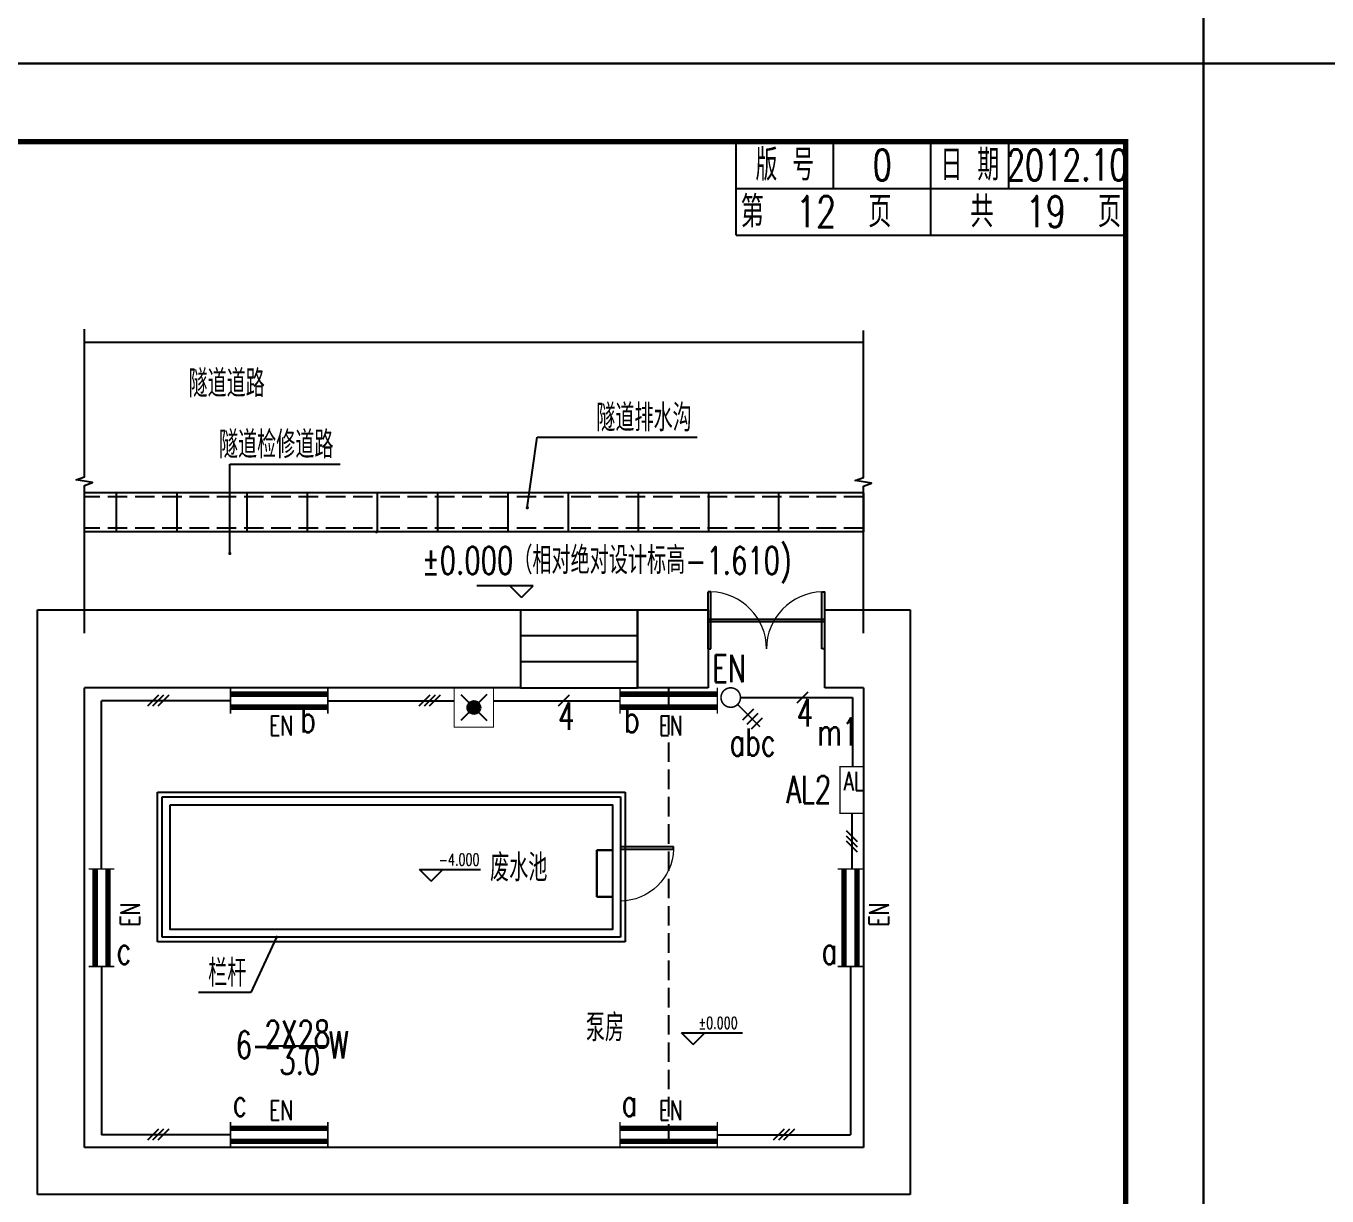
# Model space of a CAD drawing. Header units: millimetres. Extents: x 210068 to 672068, y -299976 to -107099.
# Drawn here: x 446953 to 463653, y -279021 to -264009 of the extents above; entities that cross this region are included whole.
import ezdxf
from ezdxf.enums import TextEntityAlignment as Align

# ---------------------------------------------------------------- set-up
doc = ezdxf.new("R2010")
doc.units = ezdxf.units.MM
doc.header["$LTSCALE"] = 1000
doc.header["$MEASUREMENT"] = 0
doc.linetypes.add('DASH', pattern=[0.35, 0.25, -0.1])
for name, color, linetype in [('---GPS_废水管_DN', 74, 'Continuous'), ('DIM_ELEV', 3, 'Continuous'), ('DIM_LEAD', 3, 'Continuous'), ('DIM_SYMB', 3, 'Continuous'), ('E-CAPL-1', 7, 'Continuous'), ('E-SYST-DIM', 3, 'Continuous'), ('E-TEXT-PLAN', 7, 'Continuous'), ('E-TEXT-PLAN-DER', 7, 'Continuous'), ('E-TEXT-PLAN-DIM', 7, 'Continuous'), ('electrical text', 3, 'Continuous'), ('PUB_TEXT', 7, 'Continuous'), ('QQ', 8, 'Continuous'), ('Table', 7, 'Continuous'), ('WALL', 9, 'Continuous'), ('WINDOW', 4, 'Continuous'), ('文字', 7, 'Continuous'), ('次轮廓线', 7, 'Continuous')]:
    doc.layers.add(name, color=color, linetype=linetype)
doc.styles.add('_TCH_DIM', font='SIMPLEX', dxfattribs={"width": 0.8, "height": 3.5, "bigfont": 'HZTXT'})
doc.styles.add('IDQSTYLE', font='simplex1.shx', dxfattribs={"width": 0.7, "bigfont": 'hztxt.shx'})
doc.styles.get("Standard").update_dxf_attribs({"font": 'simplex1.shx', "width": 0.7, "bigfont": 'HZTXT.shx'})

# ---------------------------------------------------------------- blocks, each defined once
blk = doc.blocks.new('series')
at = {"width": 0.75}
for tag, height, p in [('页码', 4, (-35, -19)), ('图名', 5, (-220, -282)), ('图号', 5, (-20, -282))]:
    blk.add_attdef(tag, text='', height=height, dxfattribs=at).set_placement(p, align=Align.MIDDLE_CENTER)
blk = doc.blocks.new('$DorLib2D$00000001')
at = {"color": 8}
for p, q in [((0.45, 0.975), (0.5, 0.975)), ((0.45, 0), (0.45, 0.975)), ((0.5, 0), (0.5, 0.975)), ((0.5, 0), (0.45, 0))]:
    blk.add_line(p, q, dxfattribs=at)
at = {"color": 8, "lineweight": 13}
blk.add_arc((0.475, 0), 0.975, 91.4693, 180, dxfattribs=at)
blk = doc.blocks.new('$TCHSYS$WIN2D')
for p, q in [((-0.5, 0.5), (0.5, 0.5)), ((-0.5, 0.5), (-0.5, -0.5)), ((0.5, 0.5), (0.5, -0.5)), ((0.5, 0.167), (-0.5, 0.167)), ((0.5, -0.167), (-0.5, -0.167)), ((-0.5, -0.5), (0.5, -0.5))]:
    blk.add_line(p, q)
blk = doc.blocks.new('$DorLib2D$00000002')
at = {"color": 8}
for p, q in [((-0.5, 0), (-0.5, 0.4875)), ((-0.475, 0.4875), (-0.5, 0.4875)), ((-0.475, 0), (-0.475, 0.4875)), ((0.475, 0), (0.475, 0.4875)), ((0.475, 0.4875), (0.5, 0.4875)), ((0.5, 0), (0.5, 0.4875)), ((-0.5, 0), (-0.475, 0)), ((0.5, 0), (0.475, 0))]:
    blk.add_line(p, q, dxfattribs=at)
at = {"color": 8, "lineweight": 13}
for centre, start, end in [((-0.4875, 0), 0, 88.53072), ((0.4875, 0), 91.46928, 180)]:
    blk.add_arc(centre, 0.4875, start, end, dxfattribs=at)
blk = doc.blocks.new('D003')
at = {"layer": 'E-TEXT-PLAN', "color": 4}
for points, const_width in [([(-6.25, 1.65), (-6.25, -1.65)], 0.2), ([(6.25, 1.65), (6.25, -1.65)], 0.2), ([(6.25, 0.83), (-6.25, 0.83)], 0.7), ([(6.25, -0.83), (-6.25, -0.83)], 0.7)]:
    blk.add_lwpolyline(points, dxfattribs=dict(at, const_width=const_width))
at = {"layer": 'E-TEXT-PLAN', "color": 4, "linetype": 'Continuous', "style": 'IDQSTYLE', "width": 0.7}
blk.add_attdef('EN', (-0.81, 1.88), '', height=2.5, dxfattribs=at)
blk = doc.blocks.new('HC001529')
at = {"color": 0, "linetype": 'Continuous', "const_width": 0.3}
blk.add_lwpolyline([(5, 2.5), (-5, 2.5), (-5, -2.5), (5, -2.5)], close=True, dxfattribs=at)
at = {"color": 0, "style": 'IDQSTYLE', "width": 0.7}
blk.add_attdef('AL', (-1.46, -1.25), '', height=2.5, dxfattribs=at)
at = {"layer": 'E-TEXT-PLAN-DER', "color": 0, "style": 'IDQSTYLE', "width": 0.7}
blk.add_attdef('PSFHATT', (7, -2.5), '', height=2.5, dxfattribs=at)
blk = doc.blocks.new('*X13')
at = {"color": 0, "linetype": 'Continuous'}
for p, q in [((279.61, 223.04), (280.95, 224.38)), ((279.62, 223.34), (280.65, 224.37)), ((279.65, 222.8), (281.19, 224.34)), ((279.73, 222.59), (281.39, 224.26)), ((279.79, 223.79), (280.2, 224.2)), ((279.83, 222.42), (281.57, 224.16)), ((279.96, 222.26), (281.73, 224.03)), ((280.11, 222.13), (281.86, 223.88)), ((280.29, 222.02), (281.97, 223.7)), ((280.49, 221.94), (282.05, 223.5)), ((280.72, 221.89), (282.1, 223.27)), ((281.01, 221.89), (282.1, 222.98)), ((281.41, 222.01), (281.98, 222.58))]:
    blk.add_line(p, q, dxfattribs=at)
blk = doc.blocks.new('HC000072')
at = {"color": 0, "linetype": 'Continuous'}
for p, q in [((-2.5, 2.5), (-0.88, 0.88)), ((2.5, 2.5), (0.88, 0.88)), ((-0.88, -0.88), (-2.5, -2.5)), ((0.88, -0.88), (2.5, -2.5))]:
    blk.add_line(p, q, dxfattribs=at)
at = {"color": 0, "linetype": 'Continuous', "const_width": 0.2}
blk.add_lwpolyline([(-3.75, 3.75), (3.75, 3.75), (3.75, -3.75), (-3.75, -3.75)], close=True, dxfattribs=at)
at = {"color": 0, "linetype": 'Continuous'}
for start, end in [(135, 180), (180, 225), (90, 135), (45, 90), (0, 45), (315, 0), (225, 270), (270, 315)]:
    blk.add_arc((0, 0), 1.25, start, end, dxfattribs=at)
blk.add_blockref('*X13', (-280.86, -223.13), dxfattribs=at)
at = {"layer": 'E-TEXT-PLAN-DER', "color": 0, "style": 'IDQSTYLE', "width": 0.7}
blk.add_attdef('PSFHATT', (5.75, -3.75), '', height=2.5, dxfattribs=at)

msp = doc.modelspace()

# ---------------------------------------------------------------- linework, layer by layer
at = {"layer": '---GPS_废水管_DN'}
msp.add_lwpolyline([(448801.4, -274000.4), (454481.9, -274000.4), (454481.9, -275600.6), (448801.4, -275600.6)], close=True, dxfattribs=at)
for p, q in [((455701.9, -271620.6), (457201.9, -271620.6)), ((455701.9, -271650.6), (457201.9, -271650.6))]:
    msp.add_line(p, q)
at = {"color": 8, "linetype": 'DASH'}
msp.add_line((455201.9, -272500.6), (455201.9, -278400.6), dxfattribs=at)
for points in [[(462068.5, -264491.9), (462068.5, -234791.9), (420068.5, -234791.9), (420068.5, -264491.9)], [(504068.5, -264491.9), (504068.5, -234791.9), (462068.5, -234791.9), (462068.5, -264491.9)], [(462068.5, -294191.9), (462068.5, -264491.9), (420068.5, -264491.9), (420068.5, -294191.9)], [(504068.5, -294191.9), (504068.5, -264491.9), (462068.5, -264491.9), (462068.5, -294191.9)]]:
    msp.add_lwpolyline(points, close=True)
at = {"const_width": 70}
msp.add_lwpolyline([(461068.5, -265491.9), (423068.5, -265491.9), (423068.5, -293191.9), (461068.5, -293191.9), (461068.5, -265491.9)], dxfattribs=at)
at = {"layer": 'DIM_ELEV'}
for p, q in [((453461.4, -271193.2), (452737.9, -271193.2)), ((453311.4, -271343.2), (453161.4, -271193.2)), ((453311.4, -271343.2), (453461.4, -271193.2)), ((452154.4, -274981.1), (452004.4, -274831.1)), ((452004.4, -274831.1), (452786.9, -274831.1)), ((452154.4, -274981.1), (452304.4, -274831.1)), ((455517.1, -277076.6), (455367.1, -276926.6)), ((455367.1, -276926.6), (456149.6, -276926.6)), ((455517.1, -277076.6), (455667.1, -276926.6))]:
    msp.add_line(p, q, dxfattribs=at)
at = {"layer": 'DIM_LEAD', "extrusion": (-1, 0, 0)}
msp.add_line((454367.6, -275183.7, 30), (454367.6, -275183.7), dxfattribs=at)
at = {"layer": 'DIM_SYMB'}
for points in [[(447701.9, -271800.6), (447701.9, -269906.3), (447806.9, -269868.1), (447596.9, -269831.1), (447701.9, -269793.8), (447701.9, -267899.6)], [(457701.9, -271800.6), (457701.9, -269915), (457806.9, -269876.8), (457596.9, -269839.8), (457701.9, -269802.5), (457701.9, -267917)]]:
    msp.add_lwpolyline(points, dxfattribs=at)
at = {"layer": 'E-CAPL-1', "color": 1, "ltscale": 0.01}
for p, q in [((450826.9, -272665.6), (452449.9, -272665.6)), ((452953.9, -272665.6), (454576.9, -272665.6)), ((456124.1, -272625.6), (457560, -272625.6)), ((457560, -272625.6), (457560, -273511.7))]:
    msp.add_line(p, q, dxfattribs=at)
at = {"layer": 'E-TEXT-PLAN', "color": 4}
for p, q in [((456289.8, -272774.8), (456148.4, -272916.3)), ((456346.3, -272831.4), (456204.9, -272972.8)), ((456402.9, -272888), (456261.5, -273029.4))]:
    msp.add_line(p, q, dxfattribs=at)
at = {"layer": 'E-TEXT-PLAN', "color": 4, "const_width": 20}
msp.add_lwpolyline([(455910.7, -272537.2, -0.1989124), (455999.1, -272500.6, -0.1989124), (456087.5, -272537.2, -0.1989124), (456124.1, -272625.6, -0.1989124), (456087.5, -272714, -0.1989124), (455999.1, -272750.6, -0.1989124), (455910.7, -272714, -0.1989124), (455874.1, -272625.6, -0.1989124)], format="xyb", close=True, dxfattribs=at)
msp.add_lwpolyline([(456087.5, -272714), (456374.1, -273000.6)], dxfattribs=at)
at = {"layer": 'E-TEXT-PLAN-DIM', "color": 3}
for p, q in [((448652.1, -272594.9), (448510.7, -272736.3)), ((448718.8, -272594.9), (448577.4, -272736.3)), ((448785.5, -272594.9), (448644.1, -272736.3)), ((452137.2, -272594.9), (451995.8, -272736.3)), ((452203.9, -272594.9), (452062.5, -272736.3)), ((452270.6, -272594.9), (452129.2, -272736.3)), ((453924.5, -272594.9), (453783.1, -272736.3)), ((456988.4, -272554.6), (456847, -272696)), ((457481.2, -274331.2), (457622.6, -274472.7)), ((457481.2, -274397.9), (457622.6, -274539.3)), ((457481.2, -274464.6), (457622.6, -274606)), ((448652.1, -278164.9), (448510.7, -278306.3)), ((448718.8, -278164.9), (448577.4, -278306.3)), ((448785.5, -278164.9), (448644.1, -278306.3)), ((456686, -278164.9), (456544.5, -278306.3)), ((456752.6, -278164.9), (456611.2, -278306.3)), ((456819.3, -278164.9), (456677.9, -278306.3))]:
    msp.add_line(p, q, dxfattribs=at)
at = {"layer": 'electrical text'}
for p, q in [((453387.8, -270190.9), (453512.5, -269285.8)), ((453512.5, -269285.8), (455567.5, -269285.8)), ((449568.6, -269630.9), (450986.3, -269630.9)), ((449568.6, -270777), (449568.6, -269630.9)), ((450169.1, -275700.6), (449837.6, -276410.4)), ((449837.6, -276410.4), (449168.9, -276410.4)), ((450074.9, -277095), (450805.6, -277095))]:
    msp.add_line(p, q, dxfattribs=at)
at = {"layer": 'electrical text', "const_width": 20}
for points in [[(453387.7, -270200.9, -1), (453388, -270180.9, -1)], [(451449.1, -270510.2, -1), (451454.7, -270491, -1)], [(449568.6, -270787, -1), (449568.6, -270767, -1)], [(450173.3, -275691.5, 1), (450164.9, -275709.6, 1)]]:
    msp.add_lwpolyline(points, format="xyb", close=True, dxfattribs=at)
at = {"layer": 'QQ'}
for p, q in [((457701.9, -268068.3), (447701.9, -268068.3)), ((457701.9, -270000.6), (447701.9, -270000.6)), ((448111.9, -270000.6), (448111.9, -270500.6)), ((448886.9, -270000.6), (448886.9, -270500.6)), ((449786.9, -270000.6), (449786.9, -270500.6)), ((449786.9, -270000.6), (449786.9, -270500.6)), ((450561.9, -270000.6), (450561.9, -270500.6)), ((451461.9, -270000.6), (451461.9, -270500.6)), ((452236.9, -270000.6), (452236.9, -270500.6)), ((453136.9, -270000.6), (453136.9, -270500.6)), ((453136.9, -270000.6), (453136.9, -270500.6)), ((453911.9, -270000.6), (453911.9, -270500.6)), ((454811.9, -270000.6), (454811.9, -270500.6)), ((455711.9, -270000.6), (455711.9, -270500.6)), ((456611.9, -270000.6), (456611.9, -270500.6)), ((457701.9, -270000.6), (457701.9, -270500.6)), ((457701.9, -270500.6), (447701.9, -270500.6))]:
    msp.add_line(p, q, dxfattribs=at)
at = {"layer": 'QQ', "linetype": 'DASH'}
for p, q in [((457701.9, -270050.6), (447701.9, -270050.6)), ((457701.9, -270450.6), (447701.9, -270450.6))]:
    msp.add_line(p, q, dxfattribs=at)
at = {"layer": 'Table', "color": 1, "ltscale": 1000}
for p, q in [((447922.9, -274825.6), (447922.9, -272665.6)), ((449576.9, -272665.6), (447922.9, -272665.6)), ((457551.9, -274111.7), (457551.9, -274825.6)), ((447922.9, -276075.6), (447922.9, -278235.6)), ((457536.9, -276075.6), (457536.9, -278235.6)), ((449576.9, -278235.6), (447922.9, -278235.6)), ((455826.9, -278235.6), (457536.9, -278235.6))]:
    msp.add_line(p, q, dxfattribs=at)
at = {"layer": 'WALL'}
for p, q in [((447101.9, -279000.6), (447101.9, -271500.6)), ((447101.9, -271500.6), (453301.9, -271500.6)), ((453301.9, -271500.6), (453301.9, -272500.6)), ((454801.9, -272500.6), (454801.9, -271500.6)), ((454801.9, -271500.6), (455707.9, -271500.6)), ((455707.9, -271500.6), (455707.9, -272500.6)), ((457207.9, -271500.6), (458301.9, -271500.6)), ((457207.9, -272500.6), (457207.9, -271500.6)), ((458301.9, -271500.6), (458301.9, -279000.6)), ((447701.9, -278400.6), (447701.9, -272500.6)), ((453301.9, -272500.6), (447701.9, -272500.6)), ((455707.9, -272500.6), (454801.9, -272500.6)), ((457701.9, -272500.6), (457207.9, -272500.6)), ((457701.9, -272500.6), (457701.9, -278400.6)), ((448641.4, -275760.6), (448641.4, -273840.4)), ((448641.4, -273840.4), (454641.9, -273840.4)), ((454641.9, -273840.4), (454641.9, -275760.6)), ((448701.4, -275700.6), (448701.4, -273900.4)), ((448701.4, -273900.4), (454581.9, -273900.4)), ((454581.9, -273900.4), (454581.9, -275700.6)), ((451345.1, -275700.6), (448701.4, -275700.6)), ((454581.9, -275700.6), (451345.1, -275700.6)), ((451380.1, -275760.6), (448641.4, -275760.6)), ((454641.9, -275760.6), (451380.1, -275760.6)), ((457701.9, -278400.6), (447701.9, -278400.6)), ((458301.9, -279000.6), (447101.9, -279000.6))]:
    msp.add_line(p, q, dxfattribs=at)
at = {"layer": 'WALL', "extrusion": (-1, 0, 0)}
for p, q in [((454281.9, -275183.7, 25.7), (454281.9, -274583.7, 25.7)), ((454281.9, -275183.7, 21.4), (454281.9, -274583.7, 21.4)), ((454281.9, -275183.7, 17.1), (454281.9, -274583.7, 17.1)), ((454281.9, -275183.7, 12.9), (454281.9, -274583.7, 12.9)), ((454281.9, -275183.7, 8.6), (454281.9, -274583.7, 8.6)), ((454281.9, -275183.7, 4.3), (454281.9, -274583.7, 4.3)), ((454281.9, -274583.7), (454281.9, -275183.7)), ((454281.9, -275183.7, 30), (454281.9, -274583.7, 30)), ((454281.9, -275098), (454281.9, -275098, 30)), ((454281.9, -275183.7), (454281.9, -275183.7)), ((454281.9, -275183.7, 30), (454281.9, -275183.7, 30)), ((454281.9, -275183.7), (454281.9, -275183.7, 30))]:
    msp.add_line(p, q, dxfattribs=at)
at = {"layer": 'WALL', "extrusion": (0, 1, 0)}
for p, q in [((454281.9, -274583.7, 25.7), (454481.9, -274583.7, 25.7)), ((454281.9, -274583.7, 21.4), (454481.9, -274583.7, 21.4)), ((454281.9, -274583.7, 17.1), (454481.9, -274583.7, 17.1)), ((454281.9, -274583.7, 12.9), (454481.9, -274583.7, 12.9)), ((454281.9, -274583.7, 8.6), (454481.9, -274583.7, 8.6)), ((454281.9, -274583.7, 4.3), (454481.9, -274583.7, 4.3)), ((454481.9, -274583.7), (454281.9, -274583.7)), ((454281.9, -274583.7, 30), (454481.9, -274583.7, 30)), ((454281.9, -275183.7, 4.3), (454481.9, -275183.7, 4.3)), ((454281.9, -275183.7, 8.6), (454481.9, -275183.7, 8.6)), ((454281.9, -275183.7, 12.9), (454481.9, -275183.7, 12.9)), ((454281.9, -275183.7, 17.1), (454481.9, -275183.7, 17.1)), ((454281.9, -275183.7, 21.4), (454481.9, -275183.7, 21.4)), ((454281.9, -275183.7, 25.7), (454481.9, -275183.7, 25.7)), ((454281.9, -275183.7), (454481.9, -275183.7)), ((454481.9, -275183.7, 30), (454281.9, -275183.7, 30))]:
    msp.add_line(p, q, dxfattribs=at)
at = {"layer": 'WINDOW', "extrusion": (-1, 0, 0)}
for p, q in [((454310.5, -275183.7, 30), (454310.5, -275183.7)), ((454339.1, -275183.7, 30), (454339.1, -275183.7))]:
    msp.add_line(p, q, dxfattribs=at)
at = {"layer": '次轮廓线'}
for p, q in [((456068.5, -266691.9), (456068.5, -265491.9)), ((457318.5, -266091.9), (457318.5, -265491.9)), ((458568.5, -266091.9), (458568.5, -265491.9)), ((459568.5, -266091.9), (459568.5, -265491.9)), ((456068.5, -266091.9), (461068.5, -266091.9)), ((458568.5, -266691.9), (458568.5, -266091.9)), ((456068.5, -266691.9), (461068.5, -266691.9))]:
    msp.add_line(p, q, dxfattribs=at)

# ---------------------------------------------------------------- block references
ref = msp.add_blockref('series', (462068.5, -264491.9), dxfattribs=dict(xscale=100, yscale=100, zscale=100))
ref.add_attrib('页码', '第  12  页    共  19  页', dxfattribs={"height": 400, "width": 0.75}).set_placement((458568.5, -266391.9), align=Align.MIDDLE_CENTER)
at = {"layer": 'E-TEXT-PLAN', "color": 4}
ref = msp.add_blockref('D003', (450201.9, -272665.6), dxfattribs=dict(at, xscale=-100, yscale=100, zscale=100, rotation=180))
ref.add_attrib('EN', 'EN', (450073.9, -273111.9), dxfattribs={"color": 4, "linetype": 'Continuous', "height": 250, "style": 'IDQSTYLE', "width": 0.7})
at = {"layer": 'E-TEXT-PLAN', "color": 4, "xscale": -67.19999999995343, "yscale": 67.20000000001164, "zscale": 67.2}
msp.add_blockref('HC000072', (452701.9, -272752.6), dxfattribs=at)
at = {"layer": 'E-TEXT-PLAN', "color": 4}
ref = msp.add_blockref('D003', (455201.9, -272665.6), dxfattribs=dict(at, xscale=-100, yscale=100, zscale=100, rotation=180))
ref.add_attrib('EN', 'EN', (455073.9, -273111.9), dxfattribs={"color": 4, "linetype": 'Continuous', "height": 250, "style": 'IDQSTYLE', "width": 0.7})
ref = msp.add_blockref('HC001529', (457551.9, -273811.7), dxfattribs=dict(at, xscale=60, yscale=60, zscale=60, rotation=90))
ref.add_attrib('AL', 'AL', dxfattribs={"color": 0, "height": 240, "width": 0.7}).set_placement((457448.7, -273889.4), align=Align.BOTTOM_LEFT)
ref = msp.add_blockref('D003', (447922.9, -275450.6), dxfattribs=dict(at, xscale=-100, yscale=100, zscale=100, rotation=90))
ref.add_attrib('EN', 'EN', (448413.8, -275561.7), dxfattribs={"color": 4, "linetype": 'Continuous', "height": 250, "rotation": 90, "style": 'IDQSTYLE', "width": 0.7})
ref = msp.add_blockref('D003', (457536.9, -275450.6), dxfattribs=dict(at, xscale=-100, yscale=100, zscale=100, rotation=90))
ref.add_attrib('EN', 'EN', (458027.8, -275561.7), dxfattribs={"color": 4, "linetype": 'Continuous', "height": 250, "rotation": 90, "style": 'IDQSTYLE', "width": 0.7})
ref = msp.add_blockref('D003', (450201.9, -278235.6), dxfattribs=dict(at, xscale=100, yscale=100, zscale=100))
ref.add_attrib('EN', 'EN', (450073.9, -278047.6), dxfattribs={"color": 4, "linetype": 'Continuous', "height": 250, "style": 'IDQSTYLE', "width": 0.7})
ref = msp.add_blockref('D003', (455201.9, -278235.6), dxfattribs=dict(at, xscale=100, yscale=100, zscale=100))
ref.add_attrib('EN', 'EN', (455073.9, -278047.6), dxfattribs={"color": 4, "linetype": 'Continuous', "height": 250, "style": 'IDQSTYLE', "width": 0.7})
at = {"layer": 'WINDOW'}
for name, p, xscale, yscale, zscale, rotation in [('$DorLib2D$00000002', (456457.9, -272000.6), -1500, -1500, 1500, 180), ('$TCHSYS$WIN2D', (454051.9, -272000.6), -1500, -1000, 1500, 180), ('$DorLib2D$00000001', (454581.9, -274886.4), 700, -700, -700, 90)]:
    msp.add_blockref(name, p, dxfattribs=dict(at, xscale=xscale, yscale=yscale, zscale=zscale, rotation=rotation))

# ---------------------------------------------------------------- texts
at = {"layer": 'E-SYST-DIM', "style": 'IDQSTYLE', "width": 0.7}
for s, p in [('EN', (455977.1, -272254.2)), ('4', (453888.3, -272862.9)), ('4', (456952.3, -272822.6)), ('b', (450572.4, -272900.5)), ('b', (454729, -272900.5)), ('abc', (456279.4, -273197.1)), ('m1', (457372.8, -273065.2)), ('AL2', (456999.6, -273803.6)), ('c', (448208.9, -275869.6)), ('a', (457266.4, -275871.3)), ('2X28', (450436.8, -276943.5)), ('6-', (449885.2, -277081.6)), ('W', (450967, -277081.6)), ('3.0', (450466.8, -277284.6)), ('c', (449698.7, -277823)), ('a', (454698.7, -277823))]:
    msp.add_text(s, height=350, dxfattribs=at).set_placement(p, align=Align.MIDDLE_CENTER)
at = {"layer": 'electrical text', "width": 0.7}
for s, p in [('隧道道路', (449038.4, -268771.8)), ('隧道排水沟', (454273.3, -269210.8)), ('隧道检修道路', (449429.7, -269555.9)), ('%%P0.000（相对绝对设计标高-1.610)', (452032.6, -271040.7)), ('废水池', (452909.9, -274983.5)), ('栏杆', (449290.9, -276335.4)), ('泵房', (454139.3, -277035.8))]:
    msp.add_text(s, height=350, dxfattribs=at).set_placement(p)
at = {"layer": 'PUB_TEXT', "style": '_TCH_DIM', "width": 0.705882}
for s, p in [('-4.000', (452251.9, -274778.6)), ('%%P0.000', (455584.6, -276874.1))]:
    msp.add_text(s, height=148.75, dxfattribs=at).set_placement(p)
at = {"layer": '文字', "width": 0.7}
for s, p in [('版 号', (456693.5, -265791.9)), ('0', (457943.5, -265791.9)), ('日 期', (459068.5, -265791.9)), ('2012.10', (460318.5, -265791.9))]:
    msp.add_text(s, height=400, dxfattribs=at).set_placement(p, align=Align.MIDDLE_CENTER)

doc.saveas('drawing.dxf')
